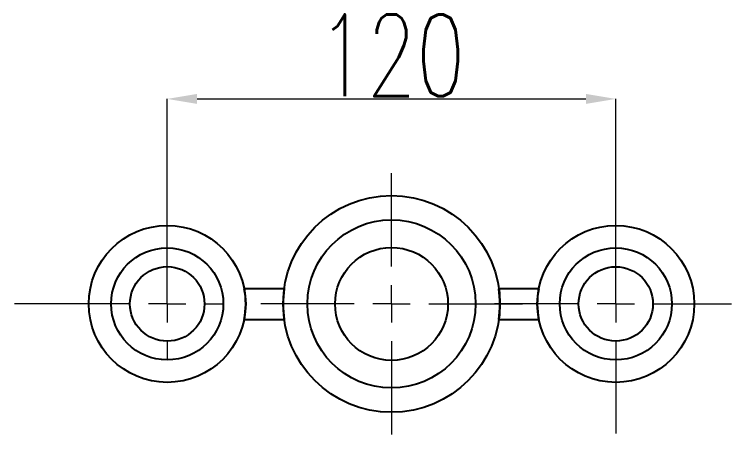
# Model space of a CAD drawing. Header units: millimetres. Extents: x 10469 to 13094, y 11322 to 13178.
# Drawn here: x 10863.2 to 11103, y 12230 to 12370.7 of the extents above; entities that cross this region are included whole.
import ezdxf

# ---------------------------------------------------------------- set-up
doc = ezdxf.new("R2010")
doc.units = ezdxf.units.MM
doc.linetypes.add('CENTER2', pattern=[28.575, 19.05, -3.175, 3.175, -3.175])
for name, color, linetype, lineweight in [('AM_5', 3, 'Continuous', 25), ('FORMAT', 7, 'Continuous', 18), ('中心线', 1, 'CENTER2', 13), ('粗实线', 7, 'Continuous', 40)]:
    doc.layers.add(name, color=color, linetype=linetype, lineweight=lineweight)
doc.styles.add('SLDTEXTSTYLE1', font='txt.shx', dxfattribs={"width": 0.7, "bigfont": 'gbcbig.shx'})
doc.dimstyles.new('SLDDIMSTYLE12$0', dxfattribs={"dimtxt": 12, "dimasz": 10, "dimexe": 0, "dimexo": 0.0625, "dimgap": 0.875, "dimtad": 1, "dimdec": 1, "dimlfac": 1.8, "dimrnd": 1e-09, "dimzin": 12, "dimdsep": 46, "dimtxsty": 'SLDTEXTSTYLE1', "dimcen": 0.09, "dimdle": 8.16, "dimclrd": 3, "dimclre": 3, "dimadec": 0, "dimazin": 3, "dimtfac": 1, "dimtdec": 1, "dimtofl": 0, "dimtmove": 0, "dimatfit": 3, "dimfxl": 0, "dimfrac": 2, "dimtolj": 1, "dimlwd": 5, "dimlwe": 5, "dimarcsym": 0})

# ---------------------------------------------------------------- blocks, each defined once
blk = doc.blocks.new('SW_CENTERMARKSYMBOL_14')
at = {"layer": 'FORMAT', "color": 0}
for p, q in [((0, 2), (0, 7)), ((0, 0), (0, 1)), ((-2, 0), (-7, 0)), ((0, 0), (-1, 0)), ((0, 0), (0, -1)), ((0, 0), (1, 0)), ((2, 0), (7, 0)), ((0, -2), (0, -7))]:
    blk.add_line(p, q, dxfattribs=at)
blk = doc.blocks.new('SW_CENTERMARKSYMBOL_15')
at = {"layer": 'FORMAT', "color": 0}
for p, q in [((0, 2), (0, 5.001)), ((0, 0), (0, 1)), ((-2, 0), (-6.488, 0)), ((0, 0), (-1, 0)), ((0, 0), (0, -1)), ((0, 0), (1, 0)), ((2, 0), (6.2, 0)), ((0, -2), (0, -6.938))]:
    blk.add_line(p, q, dxfattribs=at)
blk = doc.blocks.new('SW_CENTERMARKSYMBOL_16')
at = {"layer": 'FORMAT', "color": 0}
for p, q in [((0, 2), (0, 3)), ((0, 0), (0, 1)), ((-2, 0), (-8.181, 0)), ((0, 0), (-1, 0)), ((0, 0), (0, -1)), ((0, 0), (1, 0)), ((2, 0), (3, 0)), ((0, -2), (0, -3))]:
    blk.add_line(p, q, dxfattribs=at)
blk = doc.blocks.new('*D20')
at = {"layer": 'AM_5', "color": 3, "lineweight": 5, "transparency": 16777216}
blk.add_line((10914.28, 12273.84), (10914.28, 12342.37), dxfattribs=at)
at = {"layer": 'AM_5', "color": 3, "linetype": 'Continuous', "lineweight": 5, "transparency": 16777216}
for p, q in [((10924.28, 12342.37), (11054.28, 12342.37)), ((11064.28, 12273.84), (11064.28, 12342.37))]:
    blk.add_line(p, q, dxfattribs=at)
at = {"layer": 'AM_5', "color": 3, "transparency": 16777216}
for points in [[(10924.28, 12344.04), (10924.28, 12340.7), (10914.28, 12342.37)], [(11054.28, 12344.04), (11054.28, 12340.7), (11064.28, 12342.37)]]:
    blk.add_solid(points, dxfattribs=at)
at = {"layer": 'Defpoints', "color": 0, "transparency": 16777216}
for p in [(11064.28, 12342.37), (10914.28, 12273.78), (11064.28, 12273.78)]:
    blk.add_point(p, dxfattribs=at)
at = {"layer": 'AM_5', "color": 0, "transparency": 16777216, "insert": (10989.28, 12356.96), "char_height": 12, "attachment_point": 5, "style": 'SLDTEXTSTYLE1'}
blk.add_mtext('\\A1;{\\H2.28571x;120}', dxfattribs=at)

msp = doc.modelspace()

# ---------------------------------------------------------------- linework, layer by layer
at = {"layer": '粗实线', "color": 7, "linetype": 'ByBlock', "lineweight": 25}
for p, q in [((10953.39, 12278.852), (10940.038, 12278.852)), ((11038.528, 12278.852), (11025.176, 12278.852)), ((10940.006, 12268.541), (10953.413, 12268.541)), ((11025.153, 12268.541), (11038.56, 12268.541))]:
    msp.add_line(p, q, dxfattribs=at)
for centre, radius in [((10989.283, 12273.777), 36.25), ((10989.283, 12273.777), 28.125), ((10914.283, 12273.777), 26.25), ((11064.283, 12273.777), 26.25), ((10914.283, 12273.777), 18.75), ((10989.283, 12273.777), 18.88), ((11064.283, 12273.777), 18.75), ((10914.283, 12273.777), 12.466), ((11064.283, 12273.777), 12.434)]:
    msp.add_circle(centre, radius, dxfattribs=at)
for centre, radius, start, end in [((10914.283, 12273.777), 26.25, 348.49538, 11.14836), ((10989.283, 12273.777), 36.25, 171.95145, 188.30411), ((10989.283, 12273.777), 36.25, 351.69589, 8.04855), ((11064.283, 12273.777), 26.25, 168.85164, 191.50462)]:
    msp.add_arc(centre, radius, start, end, dxfattribs=at)

# ---------------------------------------------------------------- block references
at = {"layer": '中心线', "linetype": 'ByBlock', "xscale": 6.25, "yscale": 6.25, "zscale": 6.25}
for name, p in [('SW_CENTERMARKSYMBOL_14', (10989.283, 12273.777)), ('SW_CENTERMARKSYMBOL_15', (11064.283, 12273.777)), ('SW_CENTERMARKSYMBOL_16', (10914.283, 12273.777))]:
    msp.add_blockref(name, p, dxfattribs=at)

# ---------------------------------------------------------------- dimensions: what is measured, and where the dimension line sits
at = {"layer": 'AM_5'}
dim = msp.add_linear_dim(base=(11064.283, 12342.37), p1=(10914.283, 12273.777), p2=(11064.283, 12273.777), text='{\\H2.28571x;120}', dimstyle='SLDDIMSTYLE12$0', override={"dimlfac": 1}, dxfattribs=at)
dim.commit()
dim.dimension.update_dxf_attribs({"geometry": '*D20', "text_midpoint": (10989.283, 12356.96)})

doc.saveas('drawing.dxf')
